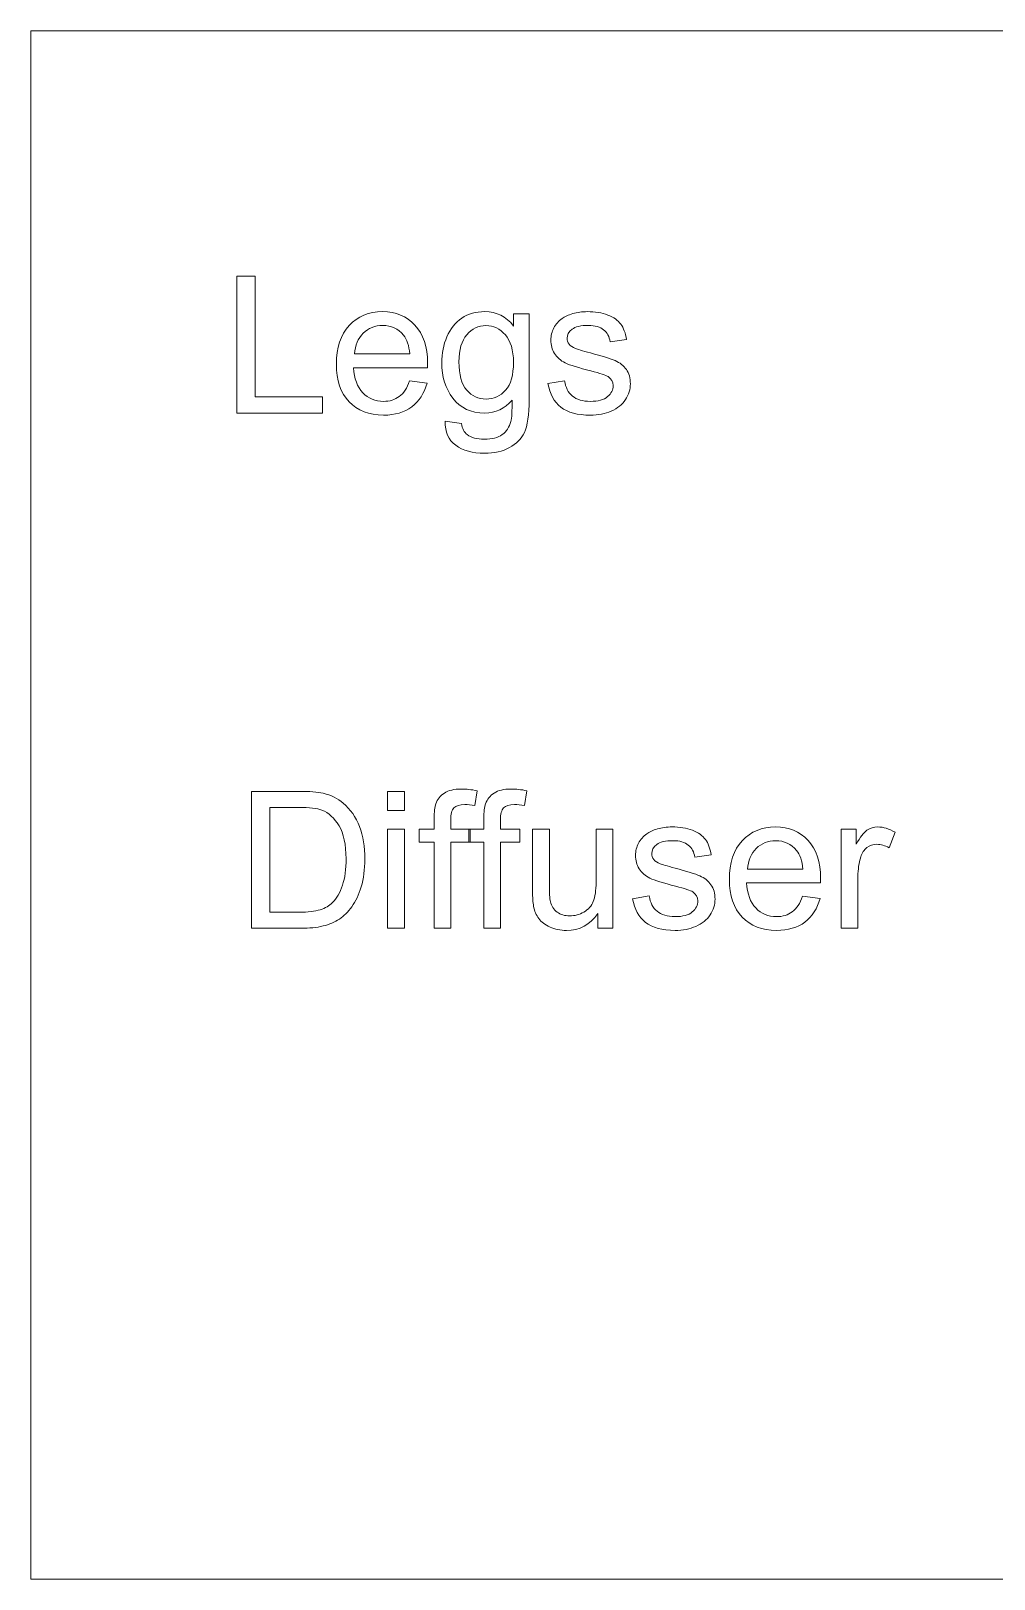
# Model space of a CAD drawing. Header units: millimetres. Extents: x -287 to 263, y -684 to 226.
# Drawn here: x -269.5 to -197.1, y -683.7 to -567.4 of the extents above; entities that cross this region are included whole.
import ezdxf

# ---------------------------------------------------------------- set-up
doc = ezdxf.new("R2010")
doc.units = ezdxf.units.MM
doc.header["$MEASUREMENT"] = 0
doc.layers.add('Layer 1', color=7, linetype='Continuous')

msp = doc.modelspace()

# ---------------------------------------------------------------- linework, layer by layer
at = {"layer": 'Layer 1', "lineweight": 9}
for points, knots in [([(-269.4627, -567.4075), (-269.4627, -567.4075), (87.7603, -567.4075), (87.7603, -567.4075), (87.7603, -567.4075), (87.7603, -567.4075), (87.7603, -683.7122), (87.7603, -683.7122), (87.7603, -683.7122), (87.7603, -683.7122), (-269.4627, -683.7122), (-269.4627, -683.7122), (-269.4627, -683.7122), (-269.4627, -683.7122), (-269.4627, -567.4075), (-269.4627, -567.4075)], [0, 0, 0, 0, 0.2, 0.2, 0.2, 0.2, 0.4, 0.4, 0.4, 0.4, 0.6, 0.6, 0.6, 0.6, 1, 1, 1, 1]), ([(-253.9869, -596.1133), (-253.9869, -596.1133), (-253.9869, -585.8219), (-253.9869, -585.8219), (-253.9869, -585.8219), (-253.9869, -585.8219), (-252.6215, -585.8219), (-252.6215, -585.8219), (-252.6215, -585.8219), (-252.6215, -585.8219), (-252.6215, -594.9059), (-252.6215, -594.9059), (-252.6215, -594.9059), (-252.6215, -594.9059), (-247.562, -594.9059), (-247.562, -594.9059), (-247.562, -594.9059), (-247.562, -594.9059), (-247.562, -596.1133), (-247.562, -596.1133), (-247.562, -596.1133), (-247.562, -596.1133), (-253.9869, -596.1133), (-253.9869, -596.1133)], [0, 0, 0, 0, 0.14285714, 0.14285714, 0.14285714, 0.14285714, 0.28571429, 0.28571429, 0.28571429, 0.28571429, 0.42857143, 0.42857143, 0.42857143, 0.42857143, 0.57142857, 0.57142857, 0.57142857, 0.57142857, 0.71428571, 0.71428571, 0.71428571, 0.71428571, 1, 1, 1, 1]), ([(-241.0052, -593.6986), (-241.0052, -593.6986), (-239.6972, -593.871), (-239.6972, -593.871), (-239.6972, -593.871), (-239.9009, -594.6304), (-240.2818, -595.2221), (-240.8375, -595.6414), (-240.8375, -595.6414), (-241.3933, -596.0606), (-242.1024, -596.2714), (-242.9672, -596.2714), (-242.9672, -596.2714), (-244.0548, -596.2714), (-244.9172, -595.936), (-245.5544, -595.2653), (-245.5544, -595.2653), (-246.1917, -594.5969), (-246.5103, -593.6554), (-246.5103, -592.4457), (-246.5103, -592.4457), (-246.5103, -591.1952), (-246.1893, -590.2226), (-245.5449, -589.5326), (-245.5449, -589.5326), (-244.9004, -588.8403), (-244.0644, -588.4953), (-243.0367, -588.4953), (-243.0367, -588.4953), (-242.0425, -588.4953), (-241.2304, -588.8331), (-240.6004, -589.5111), (-240.6004, -589.5111), (-239.9703, -590.189), (-239.6541, -591.1425), (-239.6541, -592.3714), (-239.6541, -592.3714), (-239.6541, -592.4457), (-239.6565, -592.5583), (-239.6613, -592.7068), (-239.6613, -592.7068), (-239.6613, -592.7068), (-245.2167, -592.7068), (-245.2167, -592.7068), (-245.2167, -592.7068), (-245.1688, -593.5237), (-244.9388, -594.1513), (-244.5219, -594.5849), (-244.5219, -594.5849), (-244.1075, -595.0185), (-243.5877, -595.2365), (-242.9672, -595.2365), (-242.9672, -595.2365), (-242.5049, -595.2365), (-242.1096, -595.1143), (-241.7838, -594.87), (-241.7838, -594.87), (-241.4556, -594.6256), (-241.1969, -594.2352), (-241.0052, -593.6986)], [0, 0, 0, 0, 0.0625, 0.0625, 0.0625, 0.0625, 0.125, 0.125, 0.125, 0.125, 0.1875, 0.1875, 0.1875, 0.1875, 0.25, 0.25, 0.25, 0.25, 0.3125, 0.3125, 0.3125, 0.3125, 0.375, 0.375, 0.375, 0.375, 0.4375, 0.4375, 0.4375, 0.4375, 0.5, 0.5, 0.5, 0.5, 0.5625, 0.5625, 0.5625, 0.5625, 0.625, 0.625, 0.625, 0.625, 0.6875, 0.6875, 0.6875, 0.6875, 0.75, 0.75, 0.75, 0.75, 0.8125, 0.8125, 0.8125, 0.8125, 0.875, 0.875, 0.875, 0.875, 1, 1, 1, 1]), ([(-238.3317, -596.7314), (-238.3317, -596.7314), (-237.11, -596.9038), (-237.11, -596.9038), (-237.11, -596.9038), (-237.0597, -597.2823), (-236.9159, -597.5578), (-236.6812, -597.7327), (-236.6812, -597.7327), (-236.3673, -597.9651), (-235.9385, -598.0825), (-235.3947, -598.0825), (-235.3947, -598.0825), (-234.8102, -598.0825), (-234.3574, -597.9651), (-234.0388, -597.7327), (-234.0388, -597.7327), (-233.7202, -597.5003), (-233.5046, -597.1721), (-233.392, -596.7529), (-233.392, -596.7529), (-233.3273, -596.4966), (-233.2962, -595.9576), (-233.301, -595.1359), (-233.301, -595.1359), (-233.8544, -595.7875), (-234.5419, -596.1133), (-235.366, -596.1133), (-235.366, -596.1133), (-236.3913, -596.1133), (-237.1866, -595.7444), (-237.7472, -595.0041), (-237.7472, -595.0041), (-238.3102, -594.2663), (-238.5904, -593.3799), (-238.5904, -592.3474), (-238.5904, -592.3474), (-238.5904, -591.636), (-238.4611, -590.9796), (-238.2048, -590.3783), (-238.2048, -590.3783), (-237.9484, -589.777), (-237.5747, -589.3146), (-237.086, -588.9864), (-237.086, -588.9864), (-236.5973, -588.6582), (-236.0224, -588.4953), (-235.3612, -588.4953), (-235.3612, -588.4953), (-234.482, -588.4953), (-233.7562, -588.8547), (-233.186, -589.5734), (-233.186, -589.5734), (-233.186, -589.5734), (-233.186, -588.6535), (-233.186, -588.6535), (-233.186, -588.6535), (-233.186, -588.6535), (-232.0218, -588.6535), (-232.0218, -588.6535), (-232.0218, -588.6535), (-232.0218, -588.6535), (-232.0218, -595.0952), (-232.0218, -595.0952), (-232.0218, -595.0952), (-232.0218, -596.257), (-232.1391, -597.0787), (-232.3763, -597.5626), (-232.3763, -597.5626), (-232.6111, -598.0465), (-232.9872, -598.4298), (-233.4974, -598.7101), (-233.4974, -598.7101), (-234.0101, -598.9904), (-234.6401, -599.1317), (-235.3875, -599.1317), (-235.3875, -599.1317), (-236.2763, -599.1317), (-236.9926, -598.9329), (-237.5388, -598.5328), (-237.5388, -598.5328), (-238.0874, -598.1352), (-238.3509, -597.5339), (-238.3317, -596.7314)], [0, 0, 0, 0, 0.04545455, 0.04545455, 0.04545455, 0.04545455, 0.09090909, 0.09090909, 0.09090909, 0.09090909, 0.13636364, 0.13636364, 0.13636364, 0.13636364, 0.18181818, 0.18181818, 0.18181818, 0.18181818, 0.22727273, 0.22727273, 0.22727273, 0.22727273, 0.27272727, 0.27272727, 0.27272727, 0.27272727, 0.31818182, 0.31818182, 0.31818182, 0.31818182, 0.36363636, 0.36363636, 0.36363636, 0.36363636, 0.40909091, 0.40909091, 0.40909091, 0.40909091, 0.45454545, 0.45454545, 0.45454545, 0.45454545, 0.5, 0.5, 0.5, 0.5, 0.54545455, 0.54545455, 0.54545455, 0.54545455, 0.59090909, 0.59090909, 0.59090909, 0.59090909, 0.63636364, 0.63636364, 0.63636364, 0.63636364, 0.68181818, 0.68181818, 0.68181818, 0.68181818, 0.72727273, 0.72727273, 0.72727273, 0.72727273, 0.77272727, 0.77272727, 0.77272727, 0.77272727, 0.81818182, 0.81818182, 0.81818182, 0.81818182, 0.86363636, 0.86363636, 0.86363636, 0.86363636, 0.90909091, 0.90909091, 0.90909091, 0.90909091, 1, 1, 1, 1]), ([(-230.6083, -593.8854), (-230.6083, -593.8854), (-229.3578, -593.6842), (-229.3578, -593.6842), (-229.3578, -593.6842), (-229.2884, -594.1849), (-229.0919, -594.5681), (-228.7709, -594.8365), (-228.7709, -594.8365), (-228.4499, -595.1024), (-227.9995, -595.2365), (-227.4246, -595.2365), (-227.4246, -595.2365), (-226.8425, -595.2365), (-226.4113, -595.1191), (-226.1286, -594.882), (-226.1286, -594.882), (-225.8483, -594.6472), (-225.707, -594.3693), (-225.707, -594.0507), (-225.707, -594.0507), (-225.707, -593.7656), (-225.8339, -593.5404), (-226.0855, -593.3775), (-226.0855, -593.3775), (-226.2627, -593.265), (-226.6939, -593.1236), (-227.3791, -592.9487), (-227.3791, -592.9487), (-228.3038, -592.7164), (-228.9434, -592.5151), (-229.3027, -592.345), (-229.3027, -592.345), (-229.6597, -592.1726), (-229.9304, -591.9378), (-230.1148, -591.636), (-230.1148, -591.636), (-230.2993, -591.3365), (-230.3927, -591.0035), (-230.3927, -590.6394), (-230.3927, -590.6394), (-230.3927, -590.3064), (-230.3161, -589.9998), (-230.1651, -589.7171), (-230.1651, -589.7171), (-230.0118, -589.4344), (-229.8058, -589.1996), (-229.5447, -589.0128), (-229.5447, -589.0128), (-229.3482, -588.8691), (-229.0799, -588.7469), (-228.7422, -588.6463), (-228.7422, -588.6463), (-228.402, -588.5457), (-228.0403, -588.4953), (-227.6522, -588.4953), (-227.6522, -588.4953), (-227.0676, -588.4953), (-226.555, -588.5792), (-226.1142, -588.7493), (-226.1142, -588.7493), (-225.671, -588.917), (-225.3452, -589.1469), (-225.1344, -589.4344), (-225.1344, -589.4344), (-224.926, -589.7243), (-224.7799, -590.11), (-224.7008, -590.5939), (-224.7008, -590.5939), (-224.7008, -590.5939), (-225.9369, -590.7664), (-225.9369, -590.7664), (-225.9369, -590.7664), (-225.992, -590.3783), (-226.1549, -590.074), (-226.4232, -589.856), (-226.4232, -589.856), (-226.6915, -589.638), (-227.07, -589.5302), (-227.5611, -589.5302), (-227.5611, -589.5302), (-228.1385, -589.5302), (-228.5529, -589.6261), (-228.7997, -589.8177), (-228.7997, -589.8177), (-229.0464, -590.0094), (-229.171, -590.2345), (-229.171, -590.4909), (-229.171, -590.4909), (-229.171, -590.6538), (-229.1207, -590.8023), (-229.0177, -590.934), (-229.0177, -590.934), (-228.9146, -591.0682), (-228.7541, -591.1808), (-228.5337, -591.2694), (-228.5337, -591.2694), (-228.4068, -591.3173), (-228.0379, -591.4251), (-227.4198, -591.5928), (-227.4198, -591.5928), (-226.5286, -591.83), (-225.9058, -592.0264), (-225.5512, -592.1774), (-225.5512, -592.1774), (-225.1967, -592.3283), (-224.9188, -592.5511), (-224.7176, -592.8385), (-224.7176, -592.8385), (-224.514, -593.1284), (-224.4133, -593.4877), (-224.4133, -593.9189), (-224.4133, -593.9189), (-224.4133, -594.3382), (-224.5355, -594.7334), (-224.7823, -595.1048), (-224.7823, -595.1048), (-225.029, -595.4761), (-225.3836, -595.7635), (-225.8459, -595.9672), (-225.8459, -595.9672), (-226.3106, -596.1708), (-226.8353, -596.2714), (-227.4198, -596.2714), (-227.4198, -596.2714), (-228.3876, -596.2714), (-229.1279, -596.0702), (-229.6357, -595.6701), (-229.6357, -595.6701), (-230.1436, -595.2677), (-230.467, -594.6736), (-230.6083, -593.8854)], [0, 0, 0, 0, 0.02941176, 0.02941176, 0.02941176, 0.02941176, 0.05882353, 0.05882353, 0.05882353, 0.05882353, 0.08823529, 0.08823529, 0.08823529, 0.08823529, 0.11764706, 0.11764706, 0.11764706, 0.11764706, 0.14705882, 0.14705882, 0.14705882, 0.14705882, 0.17647059, 0.17647059, 0.17647059, 0.17647059, 0.20588235, 0.20588235, 0.20588235, 0.20588235, 0.23529412, 0.23529412, 0.23529412, 0.23529412, 0.26470588, 0.26470588, 0.26470588, 0.26470588, 0.29411765, 0.29411765, 0.29411765, 0.29411765, 0.32352941, 0.32352941, 0.32352941, 0.32352941, 0.35294118, 0.35294118, 0.35294118, 0.35294118, 0.38235294, 0.38235294, 0.38235294, 0.38235294, 0.41176471, 0.41176471, 0.41176471, 0.41176471, 0.44117647, 0.44117647, 0.44117647, 0.44117647, 0.47058824, 0.47058824, 0.47058824, 0.47058824, 0.5, 0.5, 0.5, 0.5, 0.52941176, 0.52941176, 0.52941176, 0.52941176, 0.55882353, 0.55882353, 0.55882353, 0.55882353, 0.58823529, 0.58823529, 0.58823529, 0.58823529, 0.61764706, 0.61764706, 0.61764706, 0.61764706, 0.64705882, 0.64705882, 0.64705882, 0.64705882, 0.67647059, 0.67647059, 0.67647059, 0.67647059, 0.70588235, 0.70588235, 0.70588235, 0.70588235, 0.73529412, 0.73529412, 0.73529412, 0.73529412, 0.76470588, 0.76470588, 0.76470588, 0.76470588, 0.79411765, 0.79411765, 0.79411765, 0.79411765, 0.82352941, 0.82352941, 0.82352941, 0.82352941, 0.85294118, 0.85294118, 0.85294118, 0.85294118, 0.88235294, 0.88235294, 0.88235294, 0.88235294, 0.91176471, 0.91176471, 0.91176471, 0.91176471, 0.94117647, 0.94117647, 0.94117647, 0.94117647, 1, 1, 1, 1]), ([(-245.1448, -591.6719), (-245.1448, -591.6719), (-240.9909, -591.6719), (-240.9909, -591.6719), (-240.9909, -591.6719), (-241.046, -591.0442), (-241.2065, -590.5747), (-241.4676, -590.2609), (-241.4676, -590.2609), (-241.8676, -589.7746), (-242.3899, -589.5302), (-243.0295, -589.5302), (-243.0295, -589.5302), (-243.6092, -589.5302), (-244.0955, -589.7243), (-244.4908, -590.1124), (-244.4908, -590.1124), (-244.8837, -590.5004), (-245.1017, -591.0203), (-245.1448, -591.6719)], [0, 0, 0, 0, 0.16666667, 0.16666667, 0.16666667, 0.16666667, 0.33333333, 0.33333333, 0.33333333, 0.33333333, 0.5, 0.5, 0.5, 0.5, 0.66666667, 0.66666667, 0.66666667, 0.66666667, 1, 1, 1, 1]), ([(-237.2968, -592.2564), (-237.2968, -593.2314), (-237.1028, -593.9429), (-236.7147, -594.3909), (-236.7147, -594.3909), (-236.3242, -594.8388), (-235.8379, -595.064), (-235.2534, -595.064), (-235.2534, -595.064), (-234.6713, -595.064), (-234.185, -594.8412), (-233.7897, -594.3957), (-233.7897, -594.3957), (-233.3968, -593.9501), (-233.2004, -593.2506), (-233.2004, -592.2971), (-233.2004, -592.2971), (-233.2004, -591.3868), (-233.404, -590.6993), (-233.8089, -590.2369), (-233.8089, -590.2369), (-234.2137, -589.7746), (-234.7024, -589.5446), (-235.2726, -589.5446), (-235.2726, -589.5446), (-235.8355, -589.5446), (-236.3122, -589.7722), (-236.7075, -590.2274), (-236.7075, -590.2274), (-237.1004, -590.6825), (-237.2968, -591.3581), (-237.2968, -592.2564)], [0, 0, 0, 0, 0.11111111, 0.11111111, 0.11111111, 0.11111111, 0.22222222, 0.22222222, 0.22222222, 0.22222222, 0.33333333, 0.33333333, 0.33333333, 0.33333333, 0.44444444, 0.44444444, 0.44444444, 0.44444444, 0.55555556, 0.55555556, 0.55555556, 0.55555556, 0.66666667, 0.66666667, 0.66666667, 0.66666667, 0.77777778, 0.77777778, 0.77777778, 0.77777778, 1, 1, 1, 1]), ([(-252.8802, -634.8248), (-252.8802, -634.8248), (-252.8802, -624.5334), (-252.8802, -624.5334), (-252.8802, -624.5334), (-252.8802, -624.5334), (-249.3348, -624.5334), (-249.3348, -624.5334), (-249.3348, -624.5334), (-248.5347, -624.5334), (-247.9238, -624.5813), (-247.5022, -624.6795), (-247.5022, -624.6795), (-246.9128, -624.8161), (-246.4098, -625.0628), (-245.9929, -625.4173), (-245.9929, -625.4173), (-245.4491, -625.8773), (-245.0443, -626.4618), (-244.776, -627.1757), (-244.776, -627.1757), (-244.5053, -627.8896), (-244.3711, -628.7065), (-244.3711, -629.624), (-244.3711, -629.624), (-244.3711, -630.4049), (-244.4622, -631.0973), (-244.6442, -631.701), (-244.6442, -631.701), (-244.8263, -632.3046), (-245.0611, -632.8053), (-245.3461, -633.2006), (-245.3461, -633.2006), (-245.6336, -633.5959), (-245.945, -633.9073), (-246.2852, -634.1325), (-246.2852, -634.1325), (-246.623, -634.3601), (-247.0326, -634.5325), (-247.5117, -634.6499), (-247.5117, -634.6499), (-247.9933, -634.7673), (-248.5442, -634.8248), (-249.1671, -634.8248), (-249.1671, -634.8248), (-249.1671, -634.8248), (-252.8802, -634.8248), (-252.8802, -634.8248)], [0, 0, 0, 0, 0.07692308, 0.07692308, 0.07692308, 0.07692308, 0.15384615, 0.15384615, 0.15384615, 0.15384615, 0.23076923, 0.23076923, 0.23076923, 0.23076923, 0.30769231, 0.30769231, 0.30769231, 0.30769231, 0.38461538, 0.38461538, 0.38461538, 0.38461538, 0.46153846, 0.46153846, 0.46153846, 0.46153846, 0.53846154, 0.53846154, 0.53846154, 0.53846154, 0.61538462, 0.61538462, 0.61538462, 0.61538462, 0.69230769, 0.69230769, 0.69230769, 0.69230769, 0.76923077, 0.76923077, 0.76923077, 0.76923077, 0.84615385, 0.84615385, 0.84615385, 0.84615385, 1, 1, 1, 1]), ([(-242.6582, -625.9707), (-242.6582, -625.9707), (-242.6582, -624.5334), (-242.6582, -624.5334), (-242.6582, -624.5334), (-242.6582, -624.5334), (-241.3934, -624.5334), (-241.3934, -624.5334), (-241.3934, -624.5334), (-241.3934, -624.5334), (-241.3934, -625.9707), (-241.3934, -625.9707), (-241.3934, -625.9707), (-241.3934, -625.9707), (-242.6582, -625.9707), (-242.6582, -625.9707)], [0, 0, 0, 0, 0.2, 0.2, 0.2, 0.2, 0.4, 0.4, 0.4, 0.4, 0.6, 0.6, 0.6, 0.6, 1, 1, 1, 1]), ([(-239.1631, -634.8248), (-239.1631, -634.8248), (-239.1631, -628.3424), (-239.1631, -628.3424), (-239.1631, -628.3424), (-239.1631, -628.3424), (-240.2842, -628.3424), (-240.2842, -628.3424), (-240.2842, -628.3424), (-240.2842, -628.3424), (-240.2842, -627.365), (-240.2842, -627.365), (-240.2842, -627.365), (-240.2842, -627.365), (-239.1631, -627.365), (-239.1631, -627.365), (-239.1631, -627.365), (-239.1631, -627.365), (-239.1631, -626.5744), (-239.1631, -626.5744), (-239.1631, -626.5744), (-239.1631, -626.0737), (-239.12, -625.7024), (-239.0313, -625.4605), (-239.0313, -625.4605), (-238.9092, -625.1347), (-238.6984, -624.8688), (-238.3917, -624.6651), (-238.3917, -624.6651), (-238.0875, -624.4615), (-237.6587, -624.3609), (-237.1077, -624.3609), (-237.1077, -624.3609), (-236.7508, -624.3609), (-236.3579, -624.404), (-235.9267, -624.4879), (-235.9267, -624.4879), (-235.9267, -624.4879), (-236.1159, -625.5946), (-236.1159, -625.5946), (-236.1159, -625.5946), (-236.3794, -625.5491), (-236.6262, -625.5251), (-236.8609, -625.5251), (-236.8609, -625.5251), (-237.2442, -625.5251), (-237.5149, -625.6066), (-237.6754, -625.7695), (-237.6754, -625.7695), (-237.8336, -625.9324), (-237.9126, -626.2366), (-237.9126, -626.6822), (-237.9126, -626.6822), (-237.9126, -626.6822), (-237.9126, -627.365), (-237.9126, -627.365), (-237.9126, -627.365), (-237.9126, -627.365), (-236.4609, -627.365), (-236.4609, -627.365), (-236.4609, -627.365), (-236.4609, -627.365), (-236.4609, -628.3424), (-236.4609, -628.3424), (-236.4609, -628.3424), (-236.4609, -628.3424), (-237.8982, -628.3424), (-237.8982, -628.3424), (-237.8982, -628.3424), (-237.8982, -628.3424), (-237.8982, -634.8248), (-237.8982, -634.8248), (-237.8982, -634.8248), (-237.8982, -634.8248), (-239.1631, -634.8248), (-239.1631, -634.8248)], [0, 0, 0, 0, 0.05, 0.05, 0.05, 0.05, 0.1, 0.1, 0.1, 0.1, 0.15, 0.15, 0.15, 0.15, 0.2, 0.2, 0.2, 0.2, 0.25, 0.25, 0.25, 0.25, 0.3, 0.3, 0.3, 0.3, 0.35, 0.35, 0.35, 0.35, 0.4, 0.4, 0.4, 0.4, 0.45, 0.45, 0.45, 0.45, 0.5, 0.5, 0.5, 0.5, 0.55, 0.55, 0.55, 0.55, 0.6, 0.6, 0.6, 0.6, 0.65, 0.65, 0.65, 0.65, 0.7, 0.7, 0.7, 0.7, 0.75, 0.75, 0.75, 0.75, 0.8, 0.8, 0.8, 0.8, 0.85, 0.85, 0.85, 0.85, 0.9, 0.9, 0.9, 0.9, 1, 1, 1, 1]), ([(-235.4284, -634.8248), (-235.4284, -634.8248), (-235.4284, -628.3424), (-235.4284, -628.3424), (-235.4284, -628.3424), (-235.4284, -628.3424), (-236.5495, -628.3424), (-236.5495, -628.3424), (-236.5495, -628.3424), (-236.5495, -628.3424), (-236.5495, -627.365), (-236.5495, -627.365), (-236.5495, -627.365), (-236.5495, -627.365), (-235.4284, -627.365), (-235.4284, -627.365), (-235.4284, -627.365), (-235.4284, -627.365), (-235.4284, -626.5744), (-235.4284, -626.5744), (-235.4284, -626.5744), (-235.4284, -626.0737), (-235.3853, -625.7024), (-235.2966, -625.4605), (-235.2966, -625.4605), (-235.1745, -625.1347), (-234.9637, -624.8688), (-234.657, -624.6651), (-234.657, -624.6651), (-234.3528, -624.4615), (-233.924, -624.3609), (-233.373, -624.3609), (-233.373, -624.3609), (-233.0161, -624.3609), (-232.6232, -624.404), (-232.192, -624.4879), (-232.192, -624.4879), (-232.192, -624.4879), (-232.3812, -625.5946), (-232.3812, -625.5946), (-232.3812, -625.5946), (-232.6447, -625.5491), (-232.8915, -625.5251), (-233.1262, -625.5251), (-233.1262, -625.5251), (-233.5095, -625.5251), (-233.7802, -625.6066), (-233.9407, -625.7695), (-233.9407, -625.7695), (-234.0989, -625.9324), (-234.1779, -626.2366), (-234.1779, -626.6822), (-234.1779, -626.6822), (-234.1779, -626.6822), (-234.1779, -627.365), (-234.1779, -627.365), (-234.1779, -627.365), (-234.1779, -627.365), (-232.7262, -627.365), (-232.7262, -627.365), (-232.7262, -627.365), (-232.7262, -627.365), (-232.7262, -628.3424), (-232.7262, -628.3424), (-232.7262, -628.3424), (-232.7262, -628.3424), (-234.1635, -628.3424), (-234.1635, -628.3424), (-234.1635, -628.3424), (-234.1635, -628.3424), (-234.1635, -634.8248), (-234.1635, -634.8248), (-234.1635, -634.8248), (-234.1635, -634.8248), (-235.4284, -634.8248), (-235.4284, -634.8248)], [0, 0, 0, 0, 0.05, 0.05, 0.05, 0.05, 0.1, 0.1, 0.1, 0.1, 0.15, 0.15, 0.15, 0.15, 0.2, 0.2, 0.2, 0.2, 0.25, 0.25, 0.25, 0.25, 0.3, 0.3, 0.3, 0.3, 0.35, 0.35, 0.35, 0.35, 0.4, 0.4, 0.4, 0.4, 0.45, 0.45, 0.45, 0.45, 0.5, 0.5, 0.5, 0.5, 0.55, 0.55, 0.55, 0.55, 0.6, 0.6, 0.6, 0.6, 0.65, 0.65, 0.65, 0.65, 0.7, 0.7, 0.7, 0.7, 0.75, 0.75, 0.75, 0.75, 0.8, 0.8, 0.8, 0.8, 0.85, 0.85, 0.85, 0.85, 0.9, 0.9, 0.9, 0.9, 1, 1, 1, 1]), ([(-251.5148, -633.6174), (-251.5148, -633.6174), (-249.3204, -633.6174), (-249.3204, -633.6174), (-249.3204, -633.6174), (-248.6425, -633.6174), (-248.1106, -633.5551), (-247.7249, -633.4282), (-247.7249, -633.4282), (-247.3393, -633.3012), (-247.0326, -633.1239), (-246.8026, -632.894), (-246.8026, -632.894), (-246.4816, -632.5706), (-246.2301, -632.1346), (-246.0504, -631.5884), (-246.0504, -631.5884), (-245.8708, -631.0422), (-245.7797, -630.381), (-245.7797, -629.6024), (-245.7797, -629.6024), (-245.7797, -628.5244), (-245.957, -627.6955), (-246.3092, -627.1158), (-246.3092, -627.1158), (-246.6613, -626.5361), (-247.0901, -626.148), (-247.5956, -625.9516), (-247.5956, -625.9516), (-247.9597, -625.8102), (-248.5466, -625.7407), (-249.3563, -625.7407), (-249.3563, -625.7407), (-249.3563, -625.7407), (-251.5148, -625.7407), (-251.5148, -625.7407), (-251.5148, -625.7407), (-251.5148, -625.7407), (-251.5148, -633.6174), (-251.5148, -633.6174)], [0, 0, 0, 0, 0.09090909, 0.09090909, 0.09090909, 0.09090909, 0.18181818, 0.18181818, 0.18181818, 0.18181818, 0.27272727, 0.27272727, 0.27272727, 0.27272727, 0.36363636, 0.36363636, 0.36363636, 0.36363636, 0.45454545, 0.45454545, 0.45454545, 0.45454545, 0.54545455, 0.54545455, 0.54545455, 0.54545455, 0.63636364, 0.63636364, 0.63636364, 0.63636364, 0.72727273, 0.72727273, 0.72727273, 0.72727273, 0.81818182, 0.81818182, 0.81818182, 0.81818182, 1, 1, 1, 1]), ([(-242.6582, -634.8248), (-242.6582, -634.8248), (-242.6582, -627.365), (-242.6582, -627.365), (-242.6582, -627.365), (-242.6582, -627.365), (-241.3934, -627.365), (-241.3934, -627.365), (-241.3934, -627.365), (-241.3934, -627.365), (-241.3934, -634.8248), (-241.3934, -634.8248), (-241.3934, -634.8248), (-241.3934, -634.8248), (-242.6582, -634.8248), (-242.6582, -634.8248)], [0, 0, 0, 0, 0.2, 0.2, 0.2, 0.2, 0.4, 0.4, 0.4, 0.4, 0.6, 0.6, 0.6, 0.6, 1, 1, 1, 1]), ([(-226.8642, -634.8248), (-226.8642, -634.8248), (-226.8642, -633.7156), (-226.8642, -633.7156), (-226.8642, -633.7156), (-227.444, -634.5613), (-228.2297, -634.9829), (-229.2239, -634.9829), (-229.2239, -634.9829), (-229.6623, -634.9829), (-230.0719, -634.8991), (-230.4528, -634.7314), (-230.4528, -634.7314), (-230.8337, -634.5613), (-231.1164, -634.3505), (-231.3009, -634.0965), (-231.3009, -634.0965), (-231.4853, -633.8402), (-231.6147, -633.5288), (-231.6889, -633.1599), (-231.6889, -633.1599), (-231.7392, -632.9107), (-231.7656, -632.5179), (-231.7656, -631.9812), (-231.7656, -631.9812), (-231.7656, -631.9812), (-231.7656, -627.365), (-231.7656, -627.365), (-231.7656, -627.365), (-231.7656, -627.365), (-230.5007, -627.365), (-230.5007, -627.365), (-230.5007, -627.365), (-230.5007, -627.365), (-230.5007, -631.4925), (-230.5007, -631.4925), (-230.5007, -631.4925), (-230.5007, -632.1513), (-230.4744, -632.5969), (-230.4241, -632.8245), (-230.4241, -632.8245), (-230.345, -633.1575), (-230.1773, -633.4162), (-229.9186, -633.6054), (-229.9186, -633.6054), (-229.6623, -633.7947), (-229.3461, -633.8905), (-228.9676, -633.8905), (-228.9676, -633.8905), (-228.5891, -633.8905), (-228.2345, -633.7947), (-227.9039, -633.6007), (-227.9039, -633.6007), (-227.5733, -633.4066), (-227.3386, -633.1407), (-227.1996, -632.8077), (-227.1996, -632.8077), (-227.0631, -632.4747), (-226.9936, -631.9884), (-226.9936, -631.3536), (-226.9936, -631.3536), (-226.9936, -631.3536), (-226.9936, -627.365), (-226.9936, -627.365), (-226.9936, -627.365), (-226.9936, -627.365), (-225.7287, -627.365), (-225.7287, -627.365), (-225.7287, -627.365), (-225.7287, -627.365), (-225.7287, -634.8248), (-225.7287, -634.8248), (-225.7287, -634.8248), (-225.7287, -634.8248), (-226.8642, -634.8248), (-226.8642, -634.8248)], [0, 0, 0, 0, 0.05, 0.05, 0.05, 0.05, 0.1, 0.1, 0.1, 0.1, 0.15, 0.15, 0.15, 0.15, 0.2, 0.2, 0.2, 0.2, 0.25, 0.25, 0.25, 0.25, 0.3, 0.3, 0.3, 0.3, 0.35, 0.35, 0.35, 0.35, 0.4, 0.4, 0.4, 0.4, 0.45, 0.45, 0.45, 0.45, 0.5, 0.5, 0.5, 0.5, 0.55, 0.55, 0.55, 0.55, 0.6, 0.6, 0.6, 0.6, 0.65, 0.65, 0.65, 0.65, 0.7, 0.7, 0.7, 0.7, 0.75, 0.75, 0.75, 0.75, 0.8, 0.8, 0.8, 0.8, 0.85, 0.85, 0.85, 0.85, 0.9, 0.9, 0.9, 0.9, 1, 1, 1, 1]), ([(-224.2458, -632.5969), (-224.2458, -632.5969), (-222.9953, -632.3957), (-222.9953, -632.3957), (-222.9953, -632.3957), (-222.9259, -632.8964), (-222.7294, -633.2796), (-222.4084, -633.548), (-222.4084, -633.548), (-222.0874, -633.8139), (-221.637, -633.948), (-221.0621, -633.948), (-221.0621, -633.948), (-220.48, -633.948), (-220.0488, -633.8306), (-219.7661, -633.5935), (-219.7661, -633.5935), (-219.4858, -633.3587), (-219.3445, -633.0808), (-219.3445, -632.7622), (-219.3445, -632.7622), (-219.3445, -632.4771), (-219.4714, -632.2519), (-219.723, -632.089), (-219.723, -632.089), (-219.9002, -631.9765), (-220.3314, -631.8351), (-221.0166, -631.6602), (-221.0166, -631.6602), (-221.9413, -631.4279), (-222.5809, -631.2266), (-222.9402, -631.0565), (-222.9402, -631.0565), (-223.2972, -630.8841), (-223.5679, -630.6493), (-223.7523, -630.3475), (-223.7523, -630.3475), (-223.9368, -630.048), (-224.0302, -629.715), (-224.0302, -629.3509), (-224.0302, -629.3509), (-224.0302, -629.0179), (-223.9536, -628.7113), (-223.8026, -628.4286), (-223.8026, -628.4286), (-223.6493, -628.1459), (-223.4433, -627.9111), (-223.1822, -627.7243), (-223.1822, -627.7243), (-222.9857, -627.5806), (-222.7174, -627.4584), (-222.3797, -627.3578), (-222.3797, -627.3578), (-222.0395, -627.2572), (-221.6778, -627.2068), (-221.2897, -627.2068), (-221.2897, -627.2068), (-220.7051, -627.2068), (-220.1925, -627.2907), (-219.7517, -627.4608), (-219.7517, -627.4608), (-219.3085, -627.6285), (-218.9827, -627.8584), (-218.7719, -628.1459), (-218.7719, -628.1459), (-218.5635, -628.4358), (-218.4174, -628.8215), (-218.3383, -629.3054), (-218.3383, -629.3054), (-218.3383, -629.3054), (-219.5744, -629.4779), (-219.5744, -629.4779), (-219.5744, -629.4779), (-219.6295, -629.0898), (-219.7924, -628.7855), (-220.0607, -628.5675), (-220.0607, -628.5675), (-220.329, -628.3495), (-220.7075, -628.2417), (-221.1986, -628.2417), (-221.1986, -628.2417), (-221.776, -628.2417), (-222.1904, -628.3376), (-222.4372, -628.5292), (-222.4372, -628.5292), (-222.6839, -628.7209), (-222.8085, -628.946), (-222.8085, -629.2024), (-222.8085, -629.2024), (-222.8085, -629.3653), (-222.7582, -629.5138), (-222.6552, -629.6455), (-222.6552, -629.6455), (-222.5521, -629.7797), (-222.3916, -629.8923), (-222.1712, -629.9809), (-222.1712, -629.9809), (-222.0443, -630.0288), (-221.6754, -630.1366), (-221.0573, -630.3043), (-221.0573, -630.3043), (-220.1661, -630.5415), (-219.5433, -630.7379), (-219.1887, -630.8889), (-219.1887, -630.8889), (-218.8342, -631.0398), (-218.5563, -631.2626), (-218.3551, -631.55), (-218.3551, -631.55), (-218.1515, -631.8399), (-218.0508, -632.1992), (-218.0508, -632.6304), (-218.0508, -632.6304), (-218.0508, -633.0497), (-218.173, -633.4449), (-218.4198, -633.8163), (-218.4198, -633.8163), (-218.6665, -634.1876), (-219.0211, -634.475), (-219.4834, -634.6787), (-219.4834, -634.6787), (-219.9481, -634.8823), (-220.4728, -634.9829), (-221.0573, -634.9829), (-221.0573, -634.9829), (-222.0251, -634.9829), (-222.7654, -634.7817), (-223.2732, -634.3816), (-223.2732, -634.3816), (-223.7811, -633.9792), (-224.1045, -633.3851), (-224.2458, -632.5969)], [0, 0, 0, 0, 0.02941176, 0.02941176, 0.02941176, 0.02941176, 0.05882353, 0.05882353, 0.05882353, 0.05882353, 0.08823529, 0.08823529, 0.08823529, 0.08823529, 0.11764706, 0.11764706, 0.11764706, 0.11764706, 0.14705882, 0.14705882, 0.14705882, 0.14705882, 0.17647059, 0.17647059, 0.17647059, 0.17647059, 0.20588235, 0.20588235, 0.20588235, 0.20588235, 0.23529412, 0.23529412, 0.23529412, 0.23529412, 0.26470588, 0.26470588, 0.26470588, 0.26470588, 0.29411765, 0.29411765, 0.29411765, 0.29411765, 0.32352941, 0.32352941, 0.32352941, 0.32352941, 0.35294118, 0.35294118, 0.35294118, 0.35294118, 0.38235294, 0.38235294, 0.38235294, 0.38235294, 0.41176471, 0.41176471, 0.41176471, 0.41176471, 0.44117647, 0.44117647, 0.44117647, 0.44117647, 0.47058824, 0.47058824, 0.47058824, 0.47058824, 0.5, 0.5, 0.5, 0.5, 0.52941176, 0.52941176, 0.52941176, 0.52941176, 0.55882353, 0.55882353, 0.55882353, 0.55882353, 0.58823529, 0.58823529, 0.58823529, 0.58823529, 0.61764706, 0.61764706, 0.61764706, 0.61764706, 0.64705882, 0.64705882, 0.64705882, 0.64705882, 0.67647059, 0.67647059, 0.67647059, 0.67647059, 0.70588235, 0.70588235, 0.70588235, 0.70588235, 0.73529412, 0.73529412, 0.73529412, 0.73529412, 0.76470588, 0.76470588, 0.76470588, 0.76470588, 0.79411765, 0.79411765, 0.79411765, 0.79411765, 0.82352941, 0.82352941, 0.82352941, 0.82352941, 0.85294118, 0.85294118, 0.85294118, 0.85294118, 0.88235294, 0.88235294, 0.88235294, 0.88235294, 0.91176471, 0.91176471, 0.91176471, 0.91176471, 0.94117647, 0.94117647, 0.94117647, 0.94117647, 1, 1, 1, 1]), ([(-211.4678, -632.4101), (-211.4678, -632.4101), (-210.1598, -632.5825), (-210.1598, -632.5825), (-210.1598, -632.5825), (-210.3635, -633.3419), (-210.7444, -633.9336), (-211.3001, -634.3529), (-211.3001, -634.3529), (-211.8559, -634.7721), (-212.565, -634.9829), (-213.4298, -634.9829), (-213.4298, -634.9829), (-214.5174, -634.9829), (-215.3798, -634.6475), (-216.017, -633.9768), (-216.017, -633.9768), (-216.6543, -633.3084), (-216.9729, -632.3669), (-216.9729, -631.1572), (-216.9729, -631.1572), (-216.9729, -629.9067), (-216.6519, -628.9341), (-216.0075, -628.2441), (-216.0075, -628.2441), (-215.363, -627.5518), (-214.527, -627.2068), (-213.4993, -627.2068), (-213.4993, -627.2068), (-212.5051, -627.2068), (-211.693, -627.5446), (-211.063, -628.2226), (-211.063, -628.2226), (-210.4329, -628.9005), (-210.1167, -629.854), (-210.1167, -631.0829), (-210.1167, -631.0829), (-210.1167, -631.1572), (-210.1191, -631.2698), (-210.1239, -631.4183), (-210.1239, -631.4183), (-210.1239, -631.4183), (-215.6793, -631.4183), (-215.6793, -631.4183), (-215.6793, -631.4183), (-215.6314, -632.2352), (-215.4014, -632.8628), (-214.9845, -633.2964), (-214.9845, -633.2964), (-214.5701, -633.73), (-214.0503, -633.948), (-213.4298, -633.948), (-213.4298, -633.948), (-212.9675, -633.948), (-212.5722, -633.8258), (-212.2464, -633.5815), (-212.2464, -633.5815), (-211.9182, -633.3371), (-211.6595, -632.9467), (-211.4678, -632.4101)], [0, 0, 0, 0, 0.0625, 0.0625, 0.0625, 0.0625, 0.125, 0.125, 0.125, 0.125, 0.1875, 0.1875, 0.1875, 0.1875, 0.25, 0.25, 0.25, 0.25, 0.3125, 0.3125, 0.3125, 0.3125, 0.375, 0.375, 0.375, 0.375, 0.4375, 0.4375, 0.4375, 0.4375, 0.5, 0.5, 0.5, 0.5, 0.5625, 0.5625, 0.5625, 0.5625, 0.625, 0.625, 0.625, 0.625, 0.6875, 0.6875, 0.6875, 0.6875, 0.75, 0.75, 0.75, 0.75, 0.8125, 0.8125, 0.8125, 0.8125, 0.875, 0.875, 0.875, 0.875, 1, 1, 1, 1]), ([(-208.5763, -634.8248), (-208.5763, -634.8248), (-208.5763, -627.365), (-208.5763, -627.365), (-208.5763, -627.365), (-208.5763, -627.365), (-207.4408, -627.365), (-207.4408, -627.365), (-207.4408, -627.365), (-207.4408, -627.365), (-207.4408, -628.5076), (-207.4408, -628.5076), (-207.4408, -628.5076), (-207.151, -627.9782), (-206.8826, -627.6285), (-206.6359, -627.4608), (-206.6359, -627.4608), (-206.3892, -627.2907), (-206.1185, -627.2068), (-205.8238, -627.2068), (-205.8238, -627.2068), (-205.3974, -627.2068), (-204.9638, -627.341), (-204.523, -627.6069), (-204.523, -627.6069), (-204.523, -627.6069), (-204.9734, -628.7736), (-204.9734, -628.7736), (-204.9734, -628.7736), (-205.28, -628.6011), (-205.5866, -628.5148), (-205.8933, -628.5148), (-205.8933, -628.5148), (-206.1688, -628.5148), (-206.4155, -628.5987), (-206.6335, -628.764), (-206.6335, -628.764), (-206.8515, -628.9293), (-207.0072, -629.1592), (-207.1006, -629.4539), (-207.1006, -629.4539), (-207.242, -629.9019), (-207.3115, -630.393), (-207.3115, -630.9272), (-207.3115, -630.9272), (-207.3115, -630.9272), (-207.3115, -634.8248), (-207.3115, -634.8248), (-207.3115, -634.8248), (-207.3115, -634.8248), (-208.5763, -634.8248), (-208.5763, -634.8248)], [0, 0, 0, 0, 0.07142857, 0.07142857, 0.07142857, 0.07142857, 0.14285714, 0.14285714, 0.14285714, 0.14285714, 0.21428571, 0.21428571, 0.21428571, 0.21428571, 0.28571429, 0.28571429, 0.28571429, 0.28571429, 0.35714286, 0.35714286, 0.35714286, 0.35714286, 0.42857143, 0.42857143, 0.42857143, 0.42857143, 0.5, 0.5, 0.5, 0.5, 0.57142857, 0.57142857, 0.57142857, 0.57142857, 0.64285714, 0.64285714, 0.64285714, 0.64285714, 0.71428571, 0.71428571, 0.71428571, 0.71428571, 0.78571429, 0.78571429, 0.78571429, 0.78571429, 0.85714286, 0.85714286, 0.85714286, 0.85714286, 1, 1, 1, 1]), ([(-215.6074, -630.3834), (-215.6074, -630.3834), (-211.4535, -630.3834), (-211.4535, -630.3834), (-211.4535, -630.3834), (-211.5086, -629.7557), (-211.6691, -629.2862), (-211.9302, -628.9724), (-211.9302, -628.9724), (-212.3302, -628.4861), (-212.8525, -628.2417), (-213.4921, -628.2417), (-213.4921, -628.2417), (-214.0718, -628.2417), (-214.5581, -628.4358), (-214.9534, -628.8239), (-214.9534, -628.8239), (-215.3463, -629.2119), (-215.5643, -629.7318), (-215.6074, -630.3834)], [0, 0, 0, 0, 0.16666667, 0.16666667, 0.16666667, 0.16666667, 0.33333333, 0.33333333, 0.33333333, 0.33333333, 0.5, 0.5, 0.5, 0.5, 0.66666667, 0.66666667, 0.66666667, 0.66666667, 1, 1, 1, 1])]:
    msp.add_open_spline(points, degree=3, knots=knots, dxfattribs=at)

doc.saveas('drawing.dxf')
